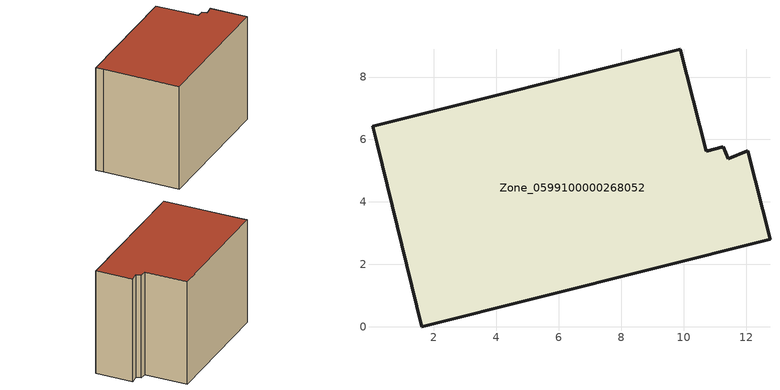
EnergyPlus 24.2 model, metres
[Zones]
Zone_0599100000268052
 floor ground (C_G): 9.9,8.89 10.72,5.63 11.27,5.76 11.42,5.39 12.05,5.64 12.77,2.8 1.61,0 0.19,5.85 0.03,6.43 z0
 wall outside (C_F): 0.19,5.85 1.61,0 12.77,2.8 12.05,5.64 11.42,5.39 11.27,5.76 10.72,5.63 9.9,8.89 0.03,6.43 0.19,5.85 z0:8.35
 roof outside (C_R): 11.27,5.76 10.72,5.63 9.9,8.89 0.03,6.43 0.19,5.85 1.61,0 12.77,2.8 12.05,5.64 11.42,5.39 z8.35
[BUILDING]
Pand.0599100000268052: North Axis=0; Terrain=City; Loads Convergence Tolerance Value=0.04; Temperature Convergence Tolerance Value=0.4; Solar Distribution=FullExterior; Maximum Number of Warmup Days=25; Minimum Number of Warmup Days=1
[Site:Location]
Rotterdam.The.Hague.AP_ZH_NLD Design_Conditions: Latitude=51.96; Longitude=4.45; Time Zone=1; Elevation=-4.5
[SITE:GROUNDTEMPERATURE:BUILDINGSURFACE]
18, 18, 18, 18, 18, 18, 18, 18, 18, 18, 18, 18
[MATERIAL] Thermal Absorptance=0.9; Solar Absorptance=0.7; Visible Absorptance=0.7
Name | Roughness | Thickness | Conductivity | Density | Specific Heat
G.TI.1975-1991 | MediumSmooth | 0.15 | 0.288461 | 540 | 1210
F.TI.1975-1991 | Rough | 0.3 | 0.230769 | 1920 | 840
R.TI.1975-1991 | MediumRough | 0.2 | 0.153846 | 1500 | 1000
[CONSTRUCTION]
C_G: G.TI.1975-1991
C_F: F.TI.1975-1991
C_R: R.TI.1975-1991
[ZONE]
Zone_0599100000268052: Type=1; Multiplier=1; Ceiling Height=Autocalculate; Volume=Autocalculate; Floor Area=autocalculate; Part of Total Floor Area=Yes
[ZONEINFILTRATION:DESIGNFLOWRATE]
Infil_Zone_0599100000268052: Zone or ZoneList or Space or SpaceList=Zone_0599100000268052; Schedule=AlwaysOn; Design Flow Rate Calculation Method=Flow/Area; Flow Rate per Floor Area=0.003; Constant Term Coefficient=1; Temperature Term Coefficient=0; Velocity Term Coefficient=0; Velocity Squared Term Coefficient=0
[HVACTEMPLATE:ZONE:IDEALLOADSAIRSYSTEM]
Zone_0599100000268052: Maximum Heating Supply Air Temperature=50; Minimum Cooling Supply Air Temperature=13; Maximum Heating Supply Air Humidity Ratio=0.0156; Minimum Cooling Supply Air Humidity Ratio=0.0077; Heating Limit=NoLimit; Cooling Limit=NoLimit; Dehumidification Control Type=ConstantSensibleHeatRatio; Cooling Sensible Heat Ratio=0.7; Dehumidification Setpoint=60; Humidification Control Type=None; Humidification Setpoint=30; Outdoor Air Method=None; Outdoor Air Flow Rate per Person=0.00944; Outdoor Air Flow Rate per Zone Floor Area=0; Outdoor Air Flow Rate per Zone=0; Demand Controlled Ventilation Type=None; Outdoor Air Economizer Type=NoEconomizer; Heat Recovery Type=None; Sensible Heat Recovery Effectiveness=0.7; Latent Heat Recovery Effectiveness=0.65
[ZONECONTROL:THERMOSTAT]
ThermostatControl_Zone_0599100000268052: Zone or ZoneList=Zone_0599100000268052; Control Type Schedule=DualSetpointControlType; Control 1=Thermostat_Zone_0599100000268052; Temperature Difference Between Cutout And Setpoint=0
[THERMOSTATSETPOINT:DUALSETPOINT]
Thermostat_Zone_0599100000268052: Heating Setpoint Temperature Schedule=HeatingSetpoint_Zone_0599100000268052; Cooling Setpoint Temperature Schedule=CoolingSetpoint_Zone_0599100000268052
[SCHEDULE:COMPACT]
HeatingSetpoint_Zone_0599100000268052: Through: 12/31, For: AllDays, Until: 24:00, 21
CoolingSetpoint_Zone_0599100000268052: Through: 12/31, For: AllDays, Until: 24:00, 24
DualSetpointControlType: Through: 12/31, For: AllDays, Until: 24:00, 4
AlwaysOn: Through: 12/31, For: AllDays, Until: 24:00, 1
